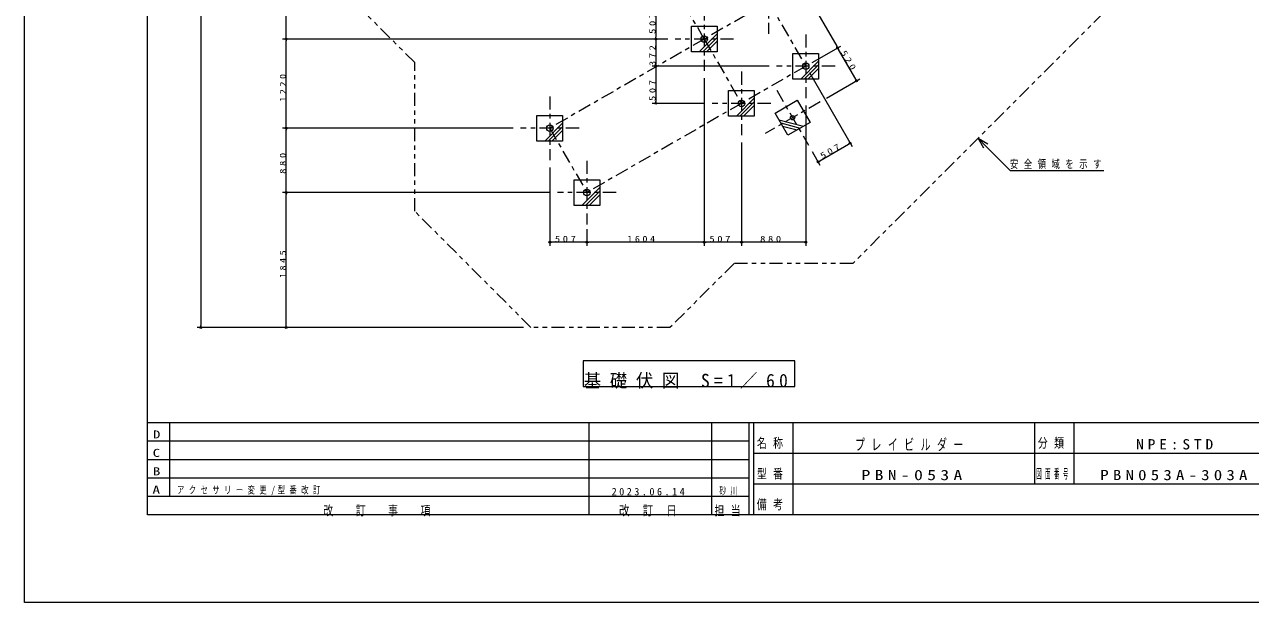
# Model space of a CAD drawing. Units: millimetres on the paper. Extents: x 0 to 420, y -594 to 297.
# Drawn here: x 0 to 279.2, y -594 to -462.3 of the extents above; entities that cross this region are included whole.
import ezdxf
from ezdxf.enums import TextEntityAlignment as Align

# ---------------------------------------------------------------- set-up
doc = ezdxf.new("R2010")
doc.units = ezdxf.units.MM
doc.linetypes.add('USER2', pattern=[6, 3, -1, 1, -1])
doc.linetypes.add('USER3', pattern=[8, 3, -1, 1, -1, 1, -1])
for name, color, linetype, lineweight in [('0_2', 7, 'Continuous', 13), ('2D_DIMENSION', 7, 'Continuous', 13), ('2D_OUTLINE', 7, 'USER3', 13), ('FMT', 7, 'Continuous', 13), ('FMT-TXT', 7, 'Continuous', 13), ('FOOTING', 7, 'Continuous', 13), ('FOOTING_C', 7, 'USER2', 13), ('FOOTING_H', 7, 'Continuous', 13), ('TEXT', 7, 'Continuous', 13)]:
    doc.layers.add(name, color=color, linetype=linetype, lineweight=lineweight)
doc.styles.add('ＭＳ ゴシック', font='')
doc.styles.get('ＭＳ ゴシック').set_extended_font_data('MS Gothic')

msp = doc.modelspace()

# ---------------------------------------------------------------- linework, layer by layer
at = {"layer": '0_2'}
for p, q in [((59.589, -465.633), (59.589, -465.217)), ((59.589, -465.633), (59.589, -466.05)), ((143.76, -465.633), (143.76, -465.217)), ((143.76, -465.633), (143.76, -466.05)), ((185.184, -467.636), (184.976, -467.275)), ((185.184, -467.636), (185.392, -467.997)), ((143.76, -471.825), (143.76, -471.409)), ((143.76, -471.825), (143.76, -472.242)), ((189.517, -475.142), (189.309, -474.781)), ((143.76, -480.283), (143.76, -479.867)), ((59.589, -485.953), (59.589, -485.537)), ((59.589, -485.953), (59.589, -486.37)), ((188.068, -489.386), (187.707, -489.595)), ((180.743, -493.615), (181.103, -493.407)), ((59.589, -500.603), (59.589, -500.187)), ((59.589, -500.603), (59.589, -501.02)), ((119.625, -511.926), (120.042, -511.926)), ((128.083, -511.926), (127.667, -511.926)), ((128.083, -511.926), (128.5, -511.926)), ((154.821, -511.926), (154.404, -511.926)), ((154.821, -511.926), (155.237, -511.926)), ((163.279, -511.926), (162.862, -511.926)), ((163.279, -511.926), (163.695, -511.926)), ((177.929, -511.926), (177.512, -511.926)), ((40.132, -531.348), (40.132, -530.931)), ((59.589, -531.348), (59.589, -530.931)), ((127.231, -538.93), (127.231, -544.764)), ((175.445, -538.93), (127.231, -538.93)), ((175.445, -544.764), (175.445, -538.93)), ((127.231, -544.764), (175.445, -544.764))]:
    msp.add_line(p, q, dxfattribs=at)
msp.add_lwpolyline([(0, -297), (420, -297), (420, -594), (0, -594)], close=True, dxfattribs=at)
for centre in [(59.589, -465.633), (59.589, -465.633), (143.76, -465.633), (143.76, -465.633), (185.184, -467.636), (185.184, -467.636), (143.76, -471.825), (143.76, -471.825), (189.517, -475.142), (143.76, -480.283), (59.589, -485.953), (59.589, -485.953), (188.068, -489.386), (180.743, -493.615), (59.589, -500.603), (59.589, -500.603), (119.625, -511.926), (128.083, -511.926), (128.083, -511.926), (154.821, -511.926), (154.821, -511.926), (163.279, -511.926), (163.279, -511.926), (177.929, -511.926), (40.132, -531.348), (59.589, -531.348)]:
    msp.add_circle(centre, 0.208, dxfattribs=at)
at = {"layer": '2D_DIMENSION'}
for p, q in [((40.132, -336.785), (40.132, -530.931)), ((59.589, -465.217), (59.589, -430.855)), ((176.934, -453.347), (184.976, -467.275)), ((143.76, -457.592), (143.76, -465.217)), ((146.487, -465.633), (58.755, -465.633)), ((146.487, -465.633), (58.755, -465.633)), ((59.589, -485.537), (59.589, -466.05)), ((146.487, -465.633), (142.927, -465.633)), ((146.487, -465.633), (142.927, -465.633)), ((143.76, -466.05), (143.76, -471.409)), ((179.372, -470.992), (185.906, -467.22)), ((179.372, -470.992), (185.906, -467.22)), ((189.309, -474.781), (185.392, -467.997)), ((169.595, -471.825), (142.927, -471.825)), ((169.595, -471.825), (142.927, -471.825)), ((143.76, -472.242), (143.76, -479.867)), ((154.821, -474.55), (154.821, -512.76)), ((154.821, -474.55), (154.821, -512.76)), ((178.762, -473.269), (188.484, -490.108)), ((182.659, -479.102), (190.239, -474.725)), ((154.945, -480.283), (142.927, -480.283)), ((177.929, -480.742), (177.929, -512.76)), ((111.292, -485.953), (58.755, -485.953)), ((111.292, -485.953), (58.755, -485.953)), ((59.589, -500.187), (59.589, -486.37)), ((217.176, -488.235), (218.935, -490.012)), ((217.176, -488.235), (219.411, -489.54)), ((218.459, -490.483), (217.176, -488.235)), ((163.279, -489.2), (163.279, -512.76)), ((163.279, -489.2), (163.279, -512.76)), ((179.394, -491.28), (181.159, -494.337)), ((181.103, -493.407), (187.707, -489.595)), ((218.935, -490.012), (224.464, -495.594)), ((119.625, -494.87), (119.625, -512.76)), ((224.464, -495.594), (245.828, -495.594)), ((119.75, -500.603), (58.755, -500.603)), ((119.75, -500.603), (58.755, -500.603)), ((59.589, -530.931), (59.589, -501.02)), ((128.083, -508.92), (128.083, -512.76)), ((128.083, -508.92), (128.083, -512.76)), ((127.667, -511.926), (120.042, -511.926)), ((154.404, -511.926), (128.5, -511.926)), ((162.862, -511.926), (155.237, -511.926)), ((177.512, -511.926), (163.695, -511.926)), ((113.679, -531.348), (39.298, -531.348)), ((113.679, -531.348), (58.755, -531.348))]:
    msp.add_line(p, q, dxfattribs=at)
at = {"layer": '2D_OUTLINE'}
for p, q in [((88.879, -471.011), (49.689, -431.82)), ((245.678, -459.733), (188.674, -516.738)), ((88.879, -504.881), (88.879, -471.011)), ((115.345, -531.348), (88.879, -504.881)), ((161.622, -516.738), (147.012, -531.348)), ((188.674, -516.738), (161.622, -516.738)), ((147.012, -531.348), (115.345, -531.348))]:
    msp.add_line(p, q, dxfattribs=at)
at = {"layer": 'FMT'}
for p, q in [((28, -574), (28, -317)), ((28, -553), (403, -553)), ((33, -553), (33, -569.8)), ((128.5, -553), (128.5, -574)), ((156.5, -553), (156.5, -574)), ((165, -553), (165, -574)), ((166, -553), (166, -574)), ((175, -553), (175, -574)), ((230, -553), (230, -567)), ((239, -553), (239, -567)), ((28, -557.2), (165, -557.2)), ((166, -560), (306, -560)), ((28, -561.4), (165, -561.4)), ((28, -565.6), (165, -565.6)), ((166, -567), (306, -567)), ((28, -569.8), (165, -569.8)), ((403, -574), (28, -574))]:
    msp.add_line(p, q, dxfattribs=at)
at = {"layer": 'FOOTING'}
for p, q in [((151.904, -468.55), (151.904, -462.717)), ((151.904, -462.717), (157.737, -462.717)), ((157.737, -462.717), (157.737, -468.55)), ((157.737, -468.55), (151.904, -468.55)), ((175.012, -474.742), (175.012, -468.909)), ((175.012, -468.909), (180.845, -468.909)), ((180.845, -468.909), (180.845, -474.742)), ((160.362, -483.2), (160.362, -477.367)), ((160.362, -477.367), (166.195, -477.367)), ((166.195, -477.367), (166.195, -483.2)), ((180.845, -474.742), (175.012, -474.742)), ((170.953, -482.492), (176.005, -479.576)), ((176.005, -479.576), (178.921, -484.627)), ((116.709, -488.87), (116.709, -483.037)), ((116.709, -483.037), (122.542, -483.037)), ((122.542, -483.037), (122.542, -488.87)), ((173.869, -487.544), (170.953, -482.492)), ((166.195, -483.2), (160.362, -483.2)), ((178.921, -484.627), (173.869, -487.544)), ((122.542, -488.87), (116.709, -488.87)), ((125.167, -503.52), (125.167, -497.687)), ((125.167, -497.687), (131, -497.687)), ((131, -497.687), (131, -503.52)), ((131, -503.52), (125.167, -503.52))]:
    msp.add_line(p, q, dxfattribs=at)
for centre, radius in [((154.821, -465.633), 0.742), ((177.929, -471.825), 0.742), ((163.279, -480.283), 0.742), ((174.936, -483.558), 0.502), ((119.625, -485.953), 0.742), ((128.083, -500.603), 0.742)]:
    msp.add_circle(centre, radius, dxfattribs=at)
at = {"layer": 'FOOTING_C'}
for p, q in [((154.821, -465.633), (134.501, -430.438)), ((169.471, -449.925), (169.471, -464.425)), ((169.471, -457.175), (154.821, -465.633)), ((169.471, -457.175), (177.929, -471.825)), ((154.821, -458.383), (154.821, -472.883)), ((154.821, -465.633), (119.625, -485.953)), ((161.487, -465.633), (148.154, -465.633)), ((154.821, -465.633), (163.279, -480.283)), ((177.929, -464.575), (177.929, -479.075)), ((177.929, -471.825), (163.279, -480.283)), ((184.595, -471.825), (171.262, -471.825)), ((163.279, -473.033), (163.279, -487.533)), ((171.311, -477.28), (178.561, -489.837)), ((119.625, -478.703), (119.625, -493.203)), ((181.216, -479.935), (168.658, -487.185)), ((163.279, -480.283), (128.083, -500.603)), ((169.945, -480.283), (156.612, -480.283)), ((126.292, -485.953), (112.959, -485.953)), ((119.625, -485.953), (128.083, -500.603)), ((128.083, -493.353), (128.083, -507.853)), ((134.75, -500.603), (121.417, -500.603))]:
    msp.add_line(p, q, dxfattribs=at)
at = {"layer": 'FOOTING_H'}
for p, q in [((153.669, -468.55), (157.737, -464.482)), ((154.494, -468.55), (157.737, -465.307)), ((155.319, -468.55), (157.737, -466.132)), ((176.777, -474.742), (180.845, -470.674)), ((177.602, -474.742), (180.845, -471.499)), ((178.427, -474.742), (180.845, -472.324)), ((162.127, -483.2), (166.195, -479.132)), ((162.952, -483.2), (166.195, -479.957)), ((163.777, -483.2), (166.195, -480.782)), ((118.474, -488.87), (122.542, -484.802)), ((119.299, -488.87), (122.542, -485.627)), ((171.835, -484.021), (177.393, -485.51)), ((172.248, -484.735), (176.678, -485.922)), ((172.66, -485.45), (175.964, -486.335)), ((120.124, -488.87), (122.542, -486.452)), ((126.932, -503.52), (131, -499.452)), ((127.757, -503.52), (131, -500.277)), ((128.582, -503.52), (131, -501.102))]:
    msp.add_line(p, q, dxfattribs=at)

# ---------------------------------------------------------------- texts
at = {"layer": '2D_DIMENSION', "char_height": 1.405, "attachment_point": 7, "style": 'ＭＳ ゴシック'}
for s, insert, rotation in [('\\T1.5;\\W1.25;507', (143.732, -464.462), 90), ('\\T1.5;\\W1.25;372', (143.732, -471.787), 90), ('\\T1.5;\\W1.25;520', (185.846, -468.727), 300), ('\\T1.5;\\W1.2;1220', (59.561, -479.901), 90), ('\\T1.5;\\W1.25;507', (143.732, -479.75), 90), ('\\T1.5;\\W1.25;507', (181.743, -493.005), 30), ('\\T1.5;\\W1.25;880', (59.561, -496.336), 90), ('\\T1.5;\\W1.2;1845', (59.561, -520.083), 90)]:
    msp.add_mtext(s, dxfattribs=dict(at, insert=insert, rotation=rotation))
at = {"layer": '2D_DIMENSION', "attachment_point": 7, "style": 'ＭＳ ゴシック'}
for s, insert, char_height in [('\\T1.64;\\W0.75;安全領域を示す', (224.43, -495.248), 1.833), ('\\T1.5;\\W1.25;507', (120.797, -511.898), 1.405), ('\\T1.5;\\W1.2;1604', (137.299, -511.898), 1.405), ('\\T1.5;\\W1.25;507', (155.992, -511.898), 1.405), ('\\T1.5;\\W1.25;880', (167.546, -511.898), 1.405)]:
    msp.add_mtext(s, dxfattribs=dict(at, insert=insert, char_height=char_height))
at = {"layer": 'FMT-TXT', "style": 'ＭＳ ゴシック'}
for s, width, p in [('D', 1.35, (29.25, -557.183)), ('C', 1.35, (29.19, -561.383)), ('B', 1.35, (29.25, -565.583)), ('A', 1.4, (29.131, -569.783))]:
    msp.add_text(s, height=1.833, dxfattribs=dict(at, width=width)).set_placement(p, align=Align.BOTTOM_LEFT)
at = {"layer": 'FMT-TXT', "attachment_point": 7, "style": 'ＭＳ ゴシック'}
for s, insert, char_height in [('\\T1.64;\\W0.75;名称', (166.8, -559), 2.199), ('\\T1.64;\\W0.65;プレイビルダー', (189.165, -559.533), 2.566), ('\\T1.64;\\W0.75;分類', (230.8, -559), 2.199), ('\\T1.5;\\W1.1;NPE:STD', (253.174, -559.167), 2.346), ('\\T1.64;\\W0.75;型番', (166.8, -566), 2.199), ('\\T1.5;\\W1.25;PBN-053A', (190.637, -566.167), 2.346), ('\\T1.64;\\W0.4;図面番号', (230.43, -566), 2.199), ('\\T1.5;\\W1.2;PBN053A-303A', (245.014, -566.167), 2.346), ('\\T1.62;\\W0.7;アクセサリー変更/型番改訂', (34.755, -569.617), 1.686), ('\\T1.5;2023.06.14', (133.727, -569.617), 1.686), ('\\T1.64;\\W0.65;砂川', (158.266, -569.617), 1.686), ('\\T1.64;\\W0.75;改\u3000訂\u3000事\u3000項', (68.05, -574.4), 2.199), ('\\T1.5;\\W0.8;改\\~訂\\~日', (135.4, -574.4), 2.199), ('\\T1.64;\\W0.75;担当', (157.15, -574.4), 2.199), ('\\T1.64;\\W0.75;備考', (166.8, -573), 2.199)]:
    msp.add_mtext(s, dxfattribs=dict(at, insert=insert, char_height=char_height))
at = {"layer": 'TEXT', "insert": (127.37, -545.319), "char_height": 3.055, "attachment_point": 7, "style": 'ＭＳ ゴシック'}
msp.add_mtext('\\T1.5;\\W0.95;基礎伏図\\~S=1／60', dxfattribs=at)

doc.saveas('drawing.dxf')
